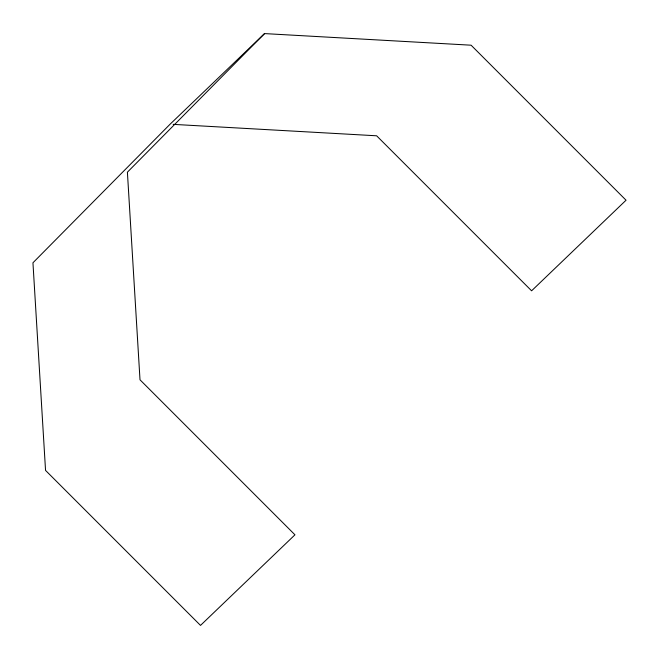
<?xml version="1.0" encoding="UTF-8"?>
<svg xmlns="http://www.w3.org/2000/svg" width="659" height="659" viewBox="0 0 659 659"><rect width="100%" height="100%" fill="white"/><g stroke="black" fill="none" stroke-linecap="round" stroke-linejoin="round"><path stroke-width="0.99" d="M264.547 33.593L127.401 172.188L140.005 379.798L294.96 534.811L200.509 625.407L45.545 470.402L32.95 262.784L170.096 124.189L264.547 33.593L471.094 45.199L626.05 200.212L531.599 290.808L376.635 135.795L173.177 124.362"/></g></svg>
